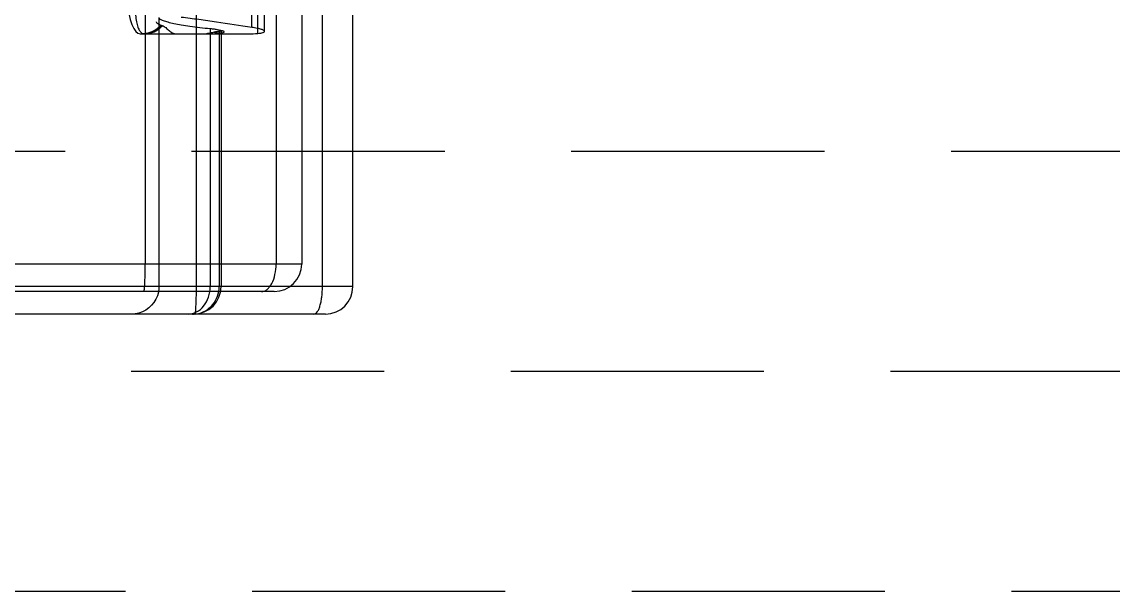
# Model space of a CAD drawing. Header units: millimetres. Extents: x 28656 to 29764, y -21384 to -20601.
# Drawn here: x 29175.79 to 29195.63, y -21167.29 to -21156.93 of the extents above; entities that cross this region are included whole.
import ezdxf

# ---------------------------------------------------------------- set-up
doc = ezdxf.new("R2010")
doc.units = ezdxf.units.MM
doc.header["$LTSCALE"] = 8
doc.linetypes.add('HIDDEN', pattern=[0.375, 0.25, -0.125])
doc.layers.add('Cav-cor', color=30, linetype='Continuous')
doc.layers.add('WT', color=4, linetype='Continuous')
doc.layers.add('dim', color=3, linetype='Continuous', lineweight=15)

# ---------------------------------------------------------------- blocks, each defined once
blk = doc.blocks.new('20160903.083224')
at = {"layer": 'Cav-cor', "color": 241}
for p, q in [((-46.15, 3.048), (-46.15, -6.362)), ((-43.307, 3.048), (-43.307, -6.362)), ((-43.772, 2.602), (-43.772, -6.362)), ((-45.22, -6.772), (-45.22, -0.954)), ((-42.377, -6.772), (-42.377, -0.954)), ((-42.929, -6.772), (-42.929, -1.383)), ((-44.214, -2.059), (-44.214, -1.783)), ((-44.104, -2.168), (-44.104, -1.777)), ((-43.98, -2.13), (-43.98, -1.764)), ((-45.9, -1.88), (-45.9, -6.772)), ((-46.243, -2.176), (-44.272, -2.176)), ((-44.971, -2.079), (-44.971, -6.772)), ((-44.806, -2.133), (-44.806, -6.772)), ((-44.774, -2.117), (-44.771, -2.122)), ((-44.771, -2.122), (-44.771, -6.772)), ((-43.307, -6.362), (-80.907, -6.362)), ((-42.377, -6.772), (-80.907, -6.772)), ((-43.807, -6.862), (-80.907, -6.862)), ((-42.877, -7.272), (-80.907, -7.272))]:
    blk.add_line(p, q, dxfattribs=at)
blk.add_lwpolyline([(-45.9, -6.772), (-45.901, -6.807), (-45.911, -6.874), (-45.929, -6.94), (-45.956, -7.002), (-45.992, -7.061), (-46.035, -7.113), (-46.084, -7.16), (-46.14, -7.199), (-46.201, -7.231), (-46.265, -7.254), (-46.331, -7.268), (-46.399, -7.272)], dxfattribs=at)
for centre, radius, start, end in [((-45.713, -1.743), 0.322, 221.867, 222.6451), ((-46.209, -1.714), 0.455, 271.2159, 275.2374), ((-46.231, -1.657), 0.518, 310.3224, 315.3929), ((-46.192, -1.707), 0.477, 308.5024, 317.8654), ((-45.727, -1.597), 0.444, 252.1947, 255.4526), ((-45.163, 0.757), 2.933, 269.9994, 271.7093), ((-45.095, -1.503), 0.673, 271.7116, 274.5874), ((-45.041, -1.734), 0.443, 265.5992, 269.9988), ((-45.097, -1.483), 0.692, 274.5844, 276.5253), ((-44.791, -1.717), 0.444, 255.962, 269.6037), ((-43.807, -6.362), 0.5, 270, 0), ((-45.271, -6.772), 0.5, 270, 0), ((-42.877, -6.772), 0.5, 270, 0), ((-45.288, -6.807), 0.465, 270.0008, 272.118), ((-45.289, -6.805), 0.467, 272.1182, 278.4673)]:
    blk.add_arc(centre, radius, start, end, dxfattribs=at)
blk.add_ellipse((-46.243, -1.156), major_axis=(0, 1.02), ratio=0.261493, start_param=1.966054, end_param=3.141593, dxfattribs=at)
for points, knots in [([(-46.296, -1.156), (-46.313, -1.27), (-46.336, -1.485), (-46.337, -1.744), (-46.317, -1.922), (-46.294, -2.025), (-46.264, -2.104), (-46.234, -2.144), (-46.218, -2.157)], [0, 0, 0, 0, 0.335213, 0.63138, 0.754857, 0.857868, 0.939115, 1, 1, 1, 1]), ([(-45.95, -1.96), (-45.946, -1.965), (-45.931, -1.98), (-45.914, -1.994), (-45.9, -2.002)], [0, 0, 0, 0, 0.267849, 1, 1, 1, 1]), ([(-45.9, -1.88), (-45.9, -1.891), (-45.882, -1.907), (-45.855, -1.921), (-45.808, -1.94), (-45.732, -1.963), (-45.622, -1.989), (-45.488, -2.014), (-45.269, -2.048), (-45.095, -2.068), (-44.971, -2.079)], [0, 0, 0, 0, 0.034188, 0.062236, 0.09794, 0.190887, 0.309727, 0.451576, 0.614274, 1, 1, 1, 1]), ([(-44.214, -2.059), (-44.428, -2.027), (-44.748, -1.977), (-45.175, -1.916), (-45.389, -1.889), (-45.496, -1.876)], [0, 0, 0, 0, 0.500422, 0.750362, 1, 1, 1, 1]), ([(-46.2, -2.169), (-46.192, -2.173), (-46.18, -2.176), (-46.168, -2.176), (-46.165, -2.176)], [0, 0, 0, 0, 0.739976, 1, 1, 1, 1]), ([(-46.168, -2.167), (-46.119, -2.163), (-46.02, -2.138), (-45.935, -2.084), (-45.896, -2.051)], [0, 0, 0, 0, 0.494903, 1, 1, 1, 1]), ([(-46.165, -2.176), (-46.117, -2.176), (-46.019, -2.159), (-45.933, -2.111), (-45.895, -2.08)], [0, 0, 0, 0, 0.49444, 1, 1, 1, 1]), ([(-45.9, -2.002), (-45.897, -2.004), (-45.885, -2.011), (-45.872, -2.017), (-45.863, -2.02)], [0, 0, 0, 0, 0.260119, 1, 1, 1, 1]), ([(-45.838, -2.027), (-45.815, -2.033), (-45.773, -2.064), (-45.719, -2.116), (-45.661, -2.161), (-45.615, -2.176), (-45.594, -2.176)], [0, 0, 0, 0, 0.245337, 0.520238, 0.777208, 1, 1, 1, 1]), ([(-45.041, -2.176), (-45.021, -2.176), (-44.938, -2.175), (-44.856, -2.168), (-44.794, -2.16)], [0, 0, 0, 0, 0.245643, 1, 1, 1, 1]), ([(-44.898, -2.147), (-44.908, -2.15), (-44.948, -2.16), (-44.988, -2.168), (-45.018, -2.171)], [0, 0, 0, 0, 0.253036, 1, 1, 1, 1]), ([(-44.971, -2.079), (-44.946, -2.081), (-44.9, -2.086), (-44.841, -2.095), (-44.803, -2.104), (-44.783, -2.111), (-44.776, -2.115), (-44.774, -2.117)], [0, 0, 0, 0, 0.384484, 0.681677, 0.886788, 0.954463, 1, 1, 1, 1]), ([(-44.806, -2.133), (-44.821, -2.134), (-44.852, -2.136), (-44.883, -2.143), (-44.898, -2.147)], [0, 0, 0, 0, 0.495718, 1, 1, 1, 1]), ([(-44.771, -2.122), (-44.771, -2.126), (-44.787, -2.132), (-44.797, -2.132), (-44.806, -2.133)], [0, 0, 0, 0, 0.295032, 1, 1, 1, 1]), ([(-44.794, -2.16), (-44.776, -2.158), (-44.752, -2.155), (-44.728, -2.148), (-44.72, -2.144), (-44.717, -2.141), (-44.717, -2.137), (-44.719, -2.134), (-44.723, -2.131), (-44.733, -2.127), (-44.75, -2.122), (-44.765, -2.119), (-44.774, -2.117)], [0, 0, 0, 0, 0.378351, 0.49017, 0.527142, 0.553198, 0.573191, 0.596535, 0.630155, 0.676661, 0.810724, 1, 1, 1, 1]), ([(-43.98, -2.13), (-43.98, -2.122), (-43.994, -2.111), (-44.015, -2.102), (-44.054, -2.089), (-44.121, -2.073), (-44.18, -2.064), (-44.214, -2.059)], [0, 0, 0, 0, 0.091832, 0.174671, 0.284802, 0.587975, 1, 1, 1, 1]), ([(-44.104, -2.168), (-44.086, -2.166), (-44.055, -2.162), (-44.019, -2.155), (-43.998, -2.147), (-43.987, -2.142), (-43.98, -2.134), (-43.98, -2.13)], [0, 0, 0, 0, 0.406508, 0.703994, 0.812542, 0.895683, 1, 1, 1, 1]), ([(-46.176, -6.862), (-46.175, -6.862), (-46.172, -6.858), (-46.17, -6.851), (-46.168, -6.839), (-46.164, -6.814), (-46.161, -6.773), (-46.157, -6.711), (-46.154, -6.637), (-46.151, -6.551), (-46.15, -6.459), (-46.15, -6.395), (-46.15, -6.362)], [0, 0, 0, 0, 0.007002, 0.022197, 0.046438, 0.079688, 0.172089, 0.296099, 0.447037, 0.619152, 0.80585, 1, 1, 1, 1]), ([(-44.039, -6.862), (-44.022, -6.862), (-43.984, -6.855), (-43.933, -6.825), (-43.887, -6.777), (-43.831, -6.689), (-43.784, -6.548), (-43.772, -6.426), (-43.772, -6.362)], [0, 0, 0, 0, 0.086244, 0.180009, 0.286287, 0.406973, 0.687089, 1, 1, 1, 1]), ([(-45.371, -7.272), (-45.319, -7.272), (-45.208, -7.244), (-45.076, -7.129), (-44.991, -6.964), (-44.971, -6.837), (-44.971, -6.772)], [0, 0, 0, 0, 0.22387, 0.463862, 0.724958, 1, 1, 1, 1]), ([(-45.246, -7.272), (-45.245, -7.272), (-45.242, -7.268), (-45.24, -7.261), (-45.238, -7.249), (-45.234, -7.224), (-45.231, -7.183), (-45.227, -7.121), (-45.224, -7.047), (-45.221, -6.961), (-45.22, -6.869), (-45.22, -6.805), (-45.22, -6.772)], [0, 0, 0, 0, 0.007002, 0.022197, 0.046438, 0.079688, 0.172089, 0.296099, 0.447037, 0.619152, 0.80585, 1, 1, 1, 1]), ([(-45.22, -7.267), (-45.163, -7.259), (-45.051, -7.22), (-44.915, -7.106), (-44.826, -6.95), (-44.806, -6.831), (-44.806, -6.772)], [0, 0, 0, 0, 0.246043, 0.494685, 0.746353, 1, 1, 1, 1]), ([(-43.084, -7.272), (-43.073, -7.272), (-43.049, -7.263), (-43.021, -7.232), (-42.995, -7.185), (-42.972, -7.122), (-42.954, -7.047), (-42.934, -6.929), (-42.929, -6.836), (-42.929, -6.772)], [0, 0, 0, 0, 0.057616, 0.13155, 0.228678, 0.349581, 0.491806, 0.651216, 1, 1, 1, 1])]:
    blk.add_open_spline(points, degree=3, knots=knots, dxfattribs=at)
for points in [[(-46.218, -2.157), (-46.212, -2.162), (-46.206, -2.166), (-46.2, -2.169)], [(-44.272, -2.176), (-44.216, -2.176), (-44.16, -2.173), (-44.104, -2.168)]]:
    blk.add_open_spline(points, degree=3, dxfattribs=at)

msp = doc.modelspace()

# ---------------------------------------------------------------- linework, layer by layer
at = {"layer": 'WT', "color": 125, "linetype": 'HIDDEN', "ltscale": 2.3}
for p, q in [((29151.28, -21159.289), (29253.28, -21159.289)), ((29143.28, -21163.289), (29251.28, -21163.289)), ((29159.28, -21167.289), (29247.28, -21167.289))]:
    msp.add_line(p, q, dxfattribs=at)

# ---------------------------------------------------------------- block references
at = {"layer": 'dim'}
msp.add_blockref('20160903.083224', (29224.187, -21154.977), dxfattribs=at)

doc.saveas('drawing.dxf')
